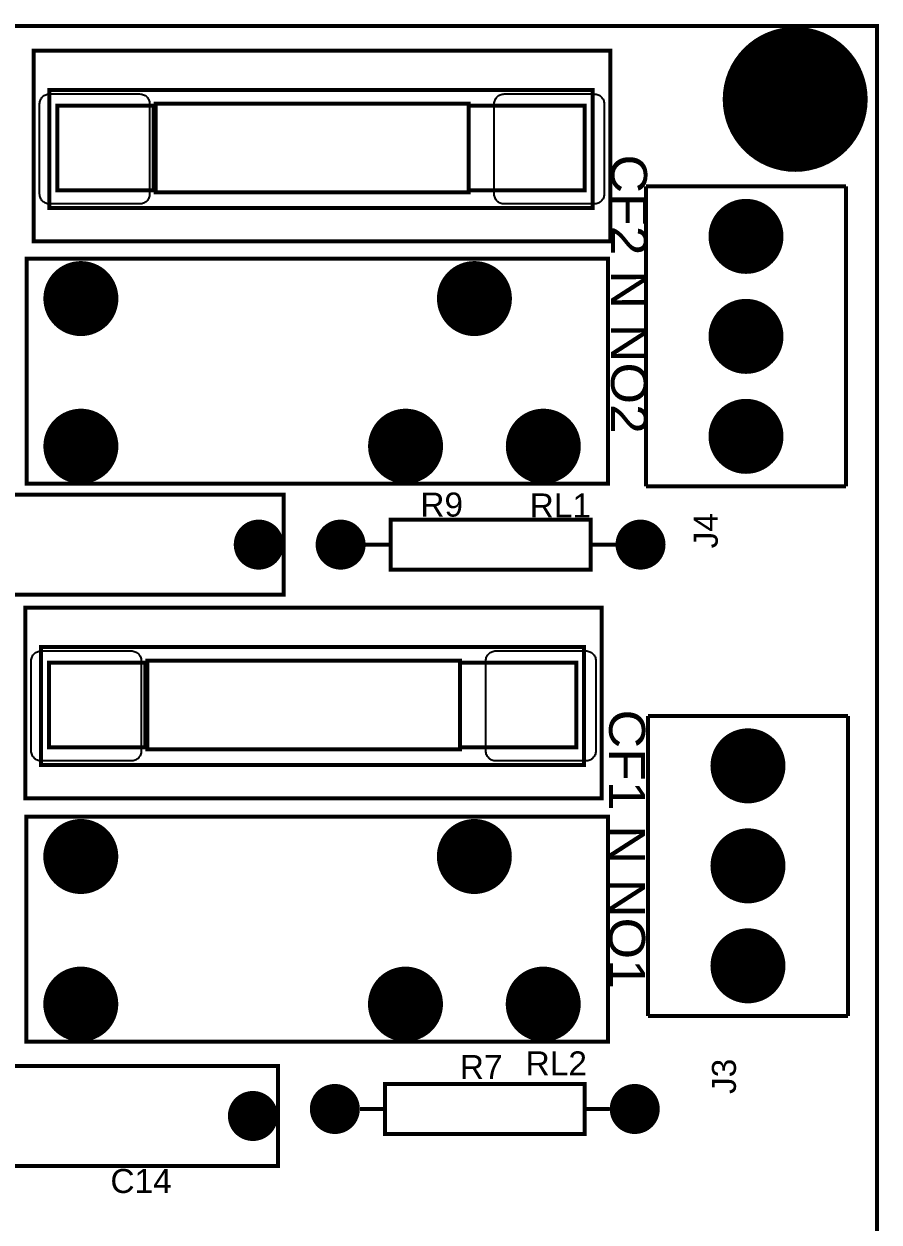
# Model space of a CAD drawing. Header units: inches. Extents: x -2.43 to 2.43, y -2.01 to 2.
# Drawn here: x 0.724 to 2.434, y -0.394 to 2.002 of the extents above; entities that cross this region are included whole.
import ezdxf

# ---------------------------------------------------------------- set-up
doc = ezdxf.new("R2010")
doc.units = ezdxf.units.IN
doc.layers.get('0').update_dxf_attribs({"linetype": 'CONTINUOUS'})

# ---------------------------------------------------------------- blocks, each defined once
blk = doc.blocks.new('EPAD')
at = {"const_width": 0.5}
blk.add_lwpolyline([(-0.25, 0, 1), (0.25, 0, 1)], format="xyb", close=True, dxfattribs=at)

msp = doc.modelspace()

# ---------------------------------------------------------------- linework, layer by layer
at = {"const_width": 0.008}
for points in [[(-2.430303, -2.006575), (2.430303, -2.006575), (2.430303, 1.998496), (-2.430303, 1.998496), (-2.430303, -2.006575)], [(-2.430303, -2.006575), (2.430303, -2.006575), (2.430303, 1.998496), (-2.430303, 1.998496), (-2.430303, -2.006575)], [(-2.430303, -2.006575), (2.430303, -2.006575), (2.430303, 1.998496), (-2.430303, 1.998496), (-2.430303, -2.006575)], [(0.742925, 1.567402), (1.896469, 1.567402), (1.896469, 1.949292), (0.742925, 1.949292), (0.742925, 1.567402)], [(0.742925, 1.567402), (1.896469, 1.567402), (1.896469, 1.949292), (0.742925, 1.949292), (0.742925, 1.567402)], [(0.742925, 1.567402), (1.896469, 1.567402), (1.896469, 1.949292), (0.742925, 1.949292), (0.742925, 1.567402)], [(0.774421, 1.634331), (1.861035, 1.634331), (1.861035, 1.870552), (0.774421, 1.870552), (0.774421, 1.634331)], [(0.774421, 1.634331), (1.861035, 1.634331), (1.861035, 1.870552), (0.774421, 1.870552), (0.774421, 1.634331)], [(0.774421, 1.634331), (1.861035, 1.634331), (1.861035, 1.870552), (0.774421, 1.870552), (0.774421, 1.634331)], [(0.98702, 1.665827), (1.613004, 1.665827), (1.613004, 1.842993), (0.98702, 1.842993), (0.98702, 1.665827)], [(0.98702, 1.665827), (1.613004, 1.665827), (1.613004, 1.842993), (0.98702, 1.842993), (0.98702, 1.665827)], [(0.98702, 1.665827), (1.613004, 1.665827), (1.613004, 1.842993), (0.98702, 1.842993), (0.98702, 1.665827)], [(0.790169, 1.669764), (0.983083, 1.669764), (0.983083, 1.839056), (0.790169, 1.839056), (0.790169, 1.669764)], [(0.790169, 1.669764), (0.983083, 1.669764), (0.983083, 1.839056), (0.790169, 1.839056), (0.790169, 1.669764)], [(0.790169, 1.669764), (0.983083, 1.669764), (0.983083, 1.839056), (0.790169, 1.839056), (0.790169, 1.669764)], [(1.613004, 1.669764), (1.845287, 1.669764), (1.845287, 1.839056), (1.613004, 1.839056), (1.613004, 1.669764)], [(1.613004, 1.669764), (1.845287, 1.669764), (1.845287, 1.839056), (1.613004, 1.839056), (1.613004, 1.669764)], [(1.613004, 1.669764), (1.845287, 1.669764), (1.845287, 1.839056), (1.613004, 1.839056), (1.613004, 1.669764)], [(1.968122, 1.677638), (2.368122, 1.677638)], [(1.968122, 1.677638), (1.968122, 1.077638)], [(1.968122, 1.677638), (2.368122, 1.677638)], [(1.968122, 1.677638), (1.968122, 1.077638)], [(1.968122, 1.677638), (2.368122, 1.677638)], [(1.968122, 1.677638), (1.968122, 1.077638)], [(2.368122, 1.077638), (2.368122, 1.677638)], [(2.368122, 1.077638), (2.368122, 1.677638)], [(2.368122, 1.077638), (2.368122, 1.677638)], [(0.728673, 1.082953), (1.891862, 1.082953), (1.891862, 1.532953), (0.728673, 1.532953), (0.728673, 1.082953)], [(0.728673, 1.082953), (1.891862, 1.082953), (1.891862, 1.532953), (0.728673, 1.532953), (0.728673, 1.082953)], [(0.728673, 1.082953), (1.891862, 1.082953), (1.891862, 1.532953), (0.728673, 1.532953), (0.728673, 1.082953)], [(1.968122, 1.077638), (2.368122, 1.077638)], [(1.968122, 1.077638), (2.368122, 1.077638)], [(1.968122, 1.077638), (2.368122, 1.077638)], [(0.543319, 0.861103), (1.243319, 0.861103), (1.243319, 1.061103), (0.543319, 1.061103), (0.543319, 0.861103)], [(0.543319, 0.861103), (1.243319, 0.861103), (1.243319, 1.061103), (0.543319, 1.061103), (0.543319, 0.861103)], [(0.543319, 0.861103), (1.243319, 0.861103), (1.243319, 1.061103), (0.543319, 1.061103), (0.543319, 0.861103)], [(1.457098, 0.911103), (1.857098, 0.911103), (1.857098, 1.011103), (1.457098, 1.011103), (1.457098, 0.911103)], [(1.457098, 0.911103), (1.857098, 0.911103), (1.857098, 1.011103), (1.457098, 1.011103), (1.457098, 0.911103)], [(1.457098, 0.911103), (1.857098, 0.911103), (1.857098, 1.011103), (1.457098, 1.011103), (1.457098, 0.911103)], [(1.407098, 0.961103), (1.457098, 0.961103)], [(1.407098, 0.961103), (1.457098, 0.961103)], [(1.407098, 0.961103), (1.457098, 0.961103)], [(1.857098, 0.961103), (1.907098, 0.961103)], [(1.857098, 0.961103), (1.907098, 0.961103)], [(1.857098, 0.961103), (1.907098, 0.961103)], [(0.72613, 0.453418), (1.879673, 0.453418), (1.879673, 0.835307), (0.72613, 0.835307), (0.72613, 0.453418)], [(0.72613, 0.453418), (1.879673, 0.453418), (1.879673, 0.835307), (0.72613, 0.835307), (0.72613, 0.453418)], [(0.72613, 0.453418), (1.879673, 0.453418), (1.879673, 0.835307), (0.72613, 0.835307), (0.72613, 0.453418)], [(0.757626, 0.520347), (1.84424, 0.520347), (1.84424, 0.756567), (0.757626, 0.756567), (0.757626, 0.520347)], [(0.757626, 0.520347), (1.84424, 0.520347), (1.84424, 0.756567), (0.757626, 0.756567), (0.757626, 0.520347)], [(0.757626, 0.520347), (1.84424, 0.520347), (1.84424, 0.756567), (0.757626, 0.756567), (0.757626, 0.520347)], [(0.773374, 0.55578), (0.966287, 0.55578), (0.966287, 0.725071), (0.773374, 0.725071), (0.773374, 0.55578)], [(0.773374, 0.55578), (0.966287, 0.55578), (0.966287, 0.725071), (0.773374, 0.725071), (0.773374, 0.55578)], [(0.773374, 0.55578), (0.966287, 0.55578), (0.966287, 0.725071), (0.773374, 0.725071), (0.773374, 0.55578)], [(0.970224, 0.551843), (1.596209, 0.551843), (1.596209, 0.729008), (0.970224, 0.729008), (0.970224, 0.551843)], [(0.970224, 0.551843), (1.596209, 0.551843), (1.596209, 0.729008), (0.970224, 0.729008), (0.970224, 0.551843)], [(0.970224, 0.551843), (1.596209, 0.551843), (1.596209, 0.729008), (0.970224, 0.729008), (0.970224, 0.551843)], [(1.596209, 0.55578), (1.828492, 0.55578), (1.828492, 0.725071), (1.596209, 0.725071), (1.596209, 0.55578)], [(1.596209, 0.55578), (1.828492, 0.55578), (1.828492, 0.725071), (1.596209, 0.725071), (1.596209, 0.55578)], [(1.596209, 0.55578), (1.828492, 0.55578), (1.828492, 0.725071), (1.596209, 0.725071), (1.596209, 0.55578)], [(1.972059, 0.618583), (2.372059, 0.618583)], [(1.972059, 0.618583), (1.972059, 0.018583)], [(1.972059, 0.618583), (2.372059, 0.618583)], [(1.972059, 0.618583), (1.972059, 0.018583)], [(1.972059, 0.618583), (2.372059, 0.618583)], [(1.972059, 0.618583), (1.972059, 0.018583)], [(2.372059, 0.018583), (2.372059, 0.618583)], [(2.372059, 0.018583), (2.372059, 0.618583)], [(2.372059, 0.018583), (2.372059, 0.618583)], [(0.728508, -0.032992), (1.891697, -0.032992), (1.891697, 0.417008), (0.728508, 0.417008), (0.728508, -0.032992)], [(0.728508, -0.032992), (1.891697, -0.032992), (1.891697, 0.417008), (0.728508, 0.417008), (0.728508, -0.032992)], [(0.728508, -0.032992), (1.891697, -0.032992), (1.891697, 0.417008), (0.728508, 0.417008), (0.728508, -0.032992)], [(1.972059, 0.018583), (2.372059, 0.018583)], [(1.972059, 0.018583), (2.372059, 0.018583)], [(1.972059, 0.018583), (2.372059, 0.018583)], [(0.531547, -0.28174), (1.231547, -0.28174), (1.231547, -0.08174), (0.531547, -0.08174), (0.531547, -0.28174)], [(0.531547, -0.28174), (1.231547, -0.28174), (1.231547, -0.08174), (0.531547, -0.08174), (0.531547, -0.28174)], [(0.531547, -0.28174), (1.231547, -0.28174), (1.231547, -0.08174), (0.531547, -0.08174), (0.531547, -0.28174)], [(1.445547, -0.21774), (1.845547, -0.21774), (1.845547, -0.11774), (1.445547, -0.11774), (1.445547, -0.21774)], [(1.445547, -0.21774), (1.845547, -0.21774), (1.845547, -0.11774), (1.445547, -0.11774), (1.445547, -0.21774)], [(1.445547, -0.21774), (1.845547, -0.21774), (1.845547, -0.11774), (1.445547, -0.11774), (1.445547, -0.21774)], [(1.395547, -0.16774), (1.445547, -0.16774)], [(1.395547, -0.16774), (1.445547, -0.16774)], [(1.395547, -0.16774), (1.445547, -0.16774)], [(1.845547, -0.16774), (1.895547, -0.16774)], [(1.845547, -0.16774), (1.895547, -0.16774)], [(1.845547, -0.16774), (1.895547, -0.16774)]]:
    msp.add_lwpolyline(points, dxfattribs=at)
for points in [[(0.954972, 1.642441), (0.774972, 1.642441), (0.772894, 1.642543), (0.770883, 1.642839), (0.768949, 1.643323), (0.767101, 1.643984), (0.765349, 1.644814), (0.7637, 1.645803), (0.762166, 1.646943), (0.760754, 1.648222), (0.759473, 1.649635), (0.758334, 1.651169), (0.757345, 1.652818), (0.756515, 1.65457), (0.755854, 1.656418), (0.75537, 1.658352), (0.755074, 1.660363), (0.754972, 1.662441), (0.754972, 1.842441), (0.755074, 1.84452), (0.75537, 1.846531), (0.755854, 1.848465), (0.756515, 1.850313), (0.757345, 1.852065), (0.758334, 1.853713), (0.759473, 1.855248), (0.760754, 1.85666), (0.762166, 1.85794), (0.7637, 1.85908), (0.765349, 1.860069), (0.767101, 1.860898), (0.768949, 1.86156), (0.770883, 1.862043), (0.772894, 1.86234), (0.774972, 1.862441), (0.954972, 1.862441), (0.957051, 1.86234), (0.959062, 1.862043), (0.960996, 1.86156), (0.962844, 1.860898), (0.964596, 1.860069), (0.966244, 1.85908), (0.967779, 1.85794), (0.969191, 1.85666), (0.970472, 1.855248), (0.971611, 1.853713), (0.9726, 1.852065), (0.97343, 1.850313), (0.974091, 1.848465), (0.974574, 1.846531), (0.974871, 1.84452), (0.974972, 1.842441), (0.974972, 1.662441), (0.974871, 1.660363), (0.974574, 1.658352), (0.974091, 1.656418), (0.97343, 1.65457), (0.9726, 1.652818), (0.971611, 1.651169), (0.970472, 1.649635), (0.969191, 1.648222), (0.967779, 1.646943), (0.966244, 1.645803), (0.964596, 1.644814), (0.962844, 1.643984), (0.960996, 1.643323), (0.959062, 1.642839), (0.957051, 1.642543), (0.954972, 1.642441)], [(1.864421, 1.642441), (1.684421, 1.642441), (1.682343, 1.642543), (1.680332, 1.642839), (1.678398, 1.643323), (1.67655, 1.643984), (1.674798, 1.644814), (1.673149, 1.645803), (1.671615, 1.646943), (1.670202, 1.648222), (1.668922, 1.649635), (1.667783, 1.651169), (1.666794, 1.652818), (1.665964, 1.65457), (1.665303, 1.656418), (1.664819, 1.658352), (1.664522, 1.660363), (1.664421, 1.662441), (1.664421, 1.842441), (1.664522, 1.84452), (1.664819, 1.846531), (1.665303, 1.848465), (1.665964, 1.850313), (1.666794, 1.852065), (1.667783, 1.853713), (1.668922, 1.855248), (1.670202, 1.85666), (1.671615, 1.85794), (1.673149, 1.85908), (1.674798, 1.860069), (1.67655, 1.860898), (1.678398, 1.86156), (1.680332, 1.862043), (1.682343, 1.86234), (1.684421, 1.862441), (1.864421, 1.862441), (1.8665, 1.86234), (1.868511, 1.862043), (1.870444, 1.86156), (1.872293, 1.860898), (1.874045, 1.860069), (1.875693, 1.85908), (1.877228, 1.85794), (1.87864, 1.85666), (1.87992, 1.855248), (1.881059, 1.853713), (1.882048, 1.852065), (1.882878, 1.850313), (1.88354, 1.848465), (1.884023, 1.846531), (1.88432, 1.84452), (1.884421, 1.842441), (1.884421, 1.662441), (1.88432, 1.660363), (1.884023, 1.658352), (1.88354, 1.656418), (1.882878, 1.65457), (1.882048, 1.652818), (1.881059, 1.651169), (1.87992, 1.649635), (1.87864, 1.648222), (1.877228, 1.646943), (1.875693, 1.645803), (1.874045, 1.644814), (1.872293, 1.643984), (1.870444, 1.643323), (1.868511, 1.642839), (1.8665, 1.642543), (1.864421, 1.642441)], [(0.938177, 0.528457), (0.758177, 0.528457), (0.756098, 0.528558), (0.754088, 0.528855), (0.752154, 0.529339), (0.750306, 0.53), (0.748554, 0.53083), (0.746905, 0.531819), (0.74537, 0.532958), (0.743958, 0.534238), (0.742678, 0.53565), (0.741539, 0.537185), (0.74055, 0.538833), (0.73972, 0.540586), (0.739059, 0.542434), (0.738575, 0.544368), (0.738278, 0.546378), (0.738177, 0.548457), (0.738177, 0.728457), (0.738278, 0.730536), (0.738575, 0.732546), (0.739059, 0.73448), (0.73972, 0.736328), (0.74055, 0.738081), (0.741539, 0.739729), (0.742678, 0.741264), (0.743958, 0.742676), (0.74537, 0.743956), (0.746905, 0.745095), (0.748554, 0.746084), (0.750306, 0.746914), (0.752154, 0.747576), (0.754088, 0.748059), (0.756098, 0.748356), (0.758177, 0.748457), (0.938177, 0.748457), (0.940256, 0.748356), (0.942267, 0.748059), (0.9442, 0.747576), (0.946048, 0.746914), (0.947801, 0.746084), (0.949449, 0.745095), (0.950984, 0.743956), (0.952396, 0.742676), (0.953676, 0.741264), (0.954815, 0.739729), (0.955804, 0.738081), (0.956634, 0.736328), (0.957296, 0.73448), (0.957779, 0.732546), (0.958076, 0.730536), (0.958177, 0.728457), (0.958177, 0.548457), (0.958076, 0.546378), (0.957779, 0.544368), (0.957296, 0.542434), (0.956634, 0.540586), (0.955804, 0.538833), (0.954815, 0.537185), (0.953676, 0.53565), (0.952396, 0.534238), (0.950984, 0.532958), (0.949449, 0.531819), (0.947801, 0.53083), (0.946048, 0.53), (0.9442, 0.529339), (0.942267, 0.528855), (0.940256, 0.528558), (0.938177, 0.528457)], [(1.847626, 0.528457), (1.667626, 0.528457), (1.665547, 0.528558), (1.663537, 0.528855), (1.661603, 0.529339), (1.659755, 0.53), (1.658002, 0.53083), (1.656354, 0.531819), (1.654819, 0.532958), (1.653407, 0.534238), (1.652127, 0.53565), (1.650988, 0.537185), (1.649999, 0.538833), (1.649169, 0.540586), (1.648507, 0.542434), (1.648024, 0.544368), (1.647727, 0.546378), (1.647626, 0.548457), (1.647626, 0.728457), (1.647727, 0.730536), (1.648024, 0.732546), (1.648507, 0.73448), (1.649169, 0.736328), (1.649999, 0.738081), (1.650988, 0.739729), (1.652127, 0.741264), (1.653407, 0.742676), (1.654819, 0.743956), (1.656354, 0.745095), (1.658002, 0.746084), (1.659755, 0.746914), (1.661603, 0.747576), (1.663537, 0.748059), (1.665547, 0.748356), (1.667626, 0.748457), (1.847626, 0.748457), (1.849705, 0.748356), (1.851715, 0.748059), (1.853649, 0.747576), (1.855497, 0.746914), (1.85725, 0.746084), (1.858898, 0.745095), (1.860433, 0.743956), (1.861845, 0.742676), (1.863125, 0.741264), (1.864264, 0.739729), (1.865253, 0.738081), (1.866083, 0.736328), (1.866744, 0.73448), (1.867228, 0.732546), (1.867525, 0.730536), (1.867626, 0.728457), (1.867626, 0.548457), (1.867525, 0.546378), (1.867228, 0.544368), (1.866744, 0.542434), (1.866083, 0.540586), (1.865253, 0.538833), (1.864264, 0.537185), (1.863125, 0.53565), (1.861845, 0.534238), (1.860433, 0.532958), (1.858898, 0.531819), (1.85725, 0.53083), (1.855497, 0.53), (1.853649, 0.529339), (1.851715, 0.528855), (1.849705, 0.528558), (1.847626, 0.528457)]]:
    msp.add_lwpolyline(points, close=True)

# ---------------------------------------------------------------- block references
for p, xscale, yscale in [((2.266547, 1.851693), 0.29, 0.29), ((2.168122, 1.577638), 0.15, 0.15), ((0.837413, 1.453229), 0.15, 0.15), ((1.624815, 1.453229), 0.15, 0.15), ((2.168122, 1.377638), 0.15, 0.15), ((2.168122, 1.177638), 0.15, 0.15), ((0.837413, 1.157953), 0.15, 0.15), ((1.48702, 1.157953), 0.15, 0.15), ((1.76261, 1.157953), 0.15, 0.15), ((1.193319, 0.961103), 0.1, 0.1), ((1.357098, 0.961103), 0.1, 0.1), ((1.957098, 0.961103), 0.1, 0.1), ((2.172059, 0.518583), 0.15, 0.15), ((0.837248, 0.337284), 0.15, 0.15), ((1.62465, 0.337284), 0.15, 0.15), ((2.172059, 0.318583), 0.15, 0.15), ((2.172059, 0.118583), 0.15, 0.15), ((0.837248, 0.042008), 0.15, 0.15), ((1.486854, 0.042008), 0.15, 0.15), ((1.762445, 0.042008), 0.15, 0.15), ((1.345547, -0.16774), 0.1, 0.1), ((1.945547, -0.16774), 0.1, 0.1), ((1.181547, -0.18174), 0.1, 0.1)]:
    msp.add_blockref('EPAD', p, dxfattribs=dict(xscale=xscale, yscale=yscale))

# ---------------------------------------------------------------- texts
for s, height, rotation, width, p in [('CF2 N NO2', 0.072, -90, 1.111111, (1.898146, 1.741457)), ('CF2 N NO2', 0.072, -90, 1.111111, (1.898146, 1.741457)), ('CF2 N NO2', 0.072, -90, 1.111111, (1.898146, 1.741457)), ('J4', 0.048, 90, 1.041667, (2.111665, 0.953622)), ('J4', 0.048, 90, 1.041667, (2.111665, 0.953622)), ('J4', 0.048, 90, 1.041667, (2.111665, 0.953622)), ('CF1 N NO1', 0.072, -90, 1.111111, (1.894209, 0.63122)), ('CF1 N NO1', 0.072, -90, 1.111111, (1.894209, 0.63122)), ('CF1 N NO1', 0.072, -90, 1.111111, (1.894209, 0.63122)), ('J3', 0.048, 90, 1.041667, (2.147976, -0.137806)), ('J3', 0.048, 90, 1.041667, (2.147976, -0.137806)), ('J3', 0.048, 90, 1.041667, (2.147976, -0.137806))]:
    msp.add_text(s, height=height, rotation=rotation, dxfattribs=dict(width=width)).set_placement(p)
at = {"width": 1.041667}
for s, p in [('R9', (1.516547, 1.017166)), ('R9', (1.516547, 1.017166)), ('R9', (1.516547, 1.017166)), ('RL1', (1.735268, 1.015394)), ('RL1', (1.735268, 1.015394)), ('RL1', (1.735268, 1.015394)), ('R7', (1.595547, -0.10774)), ('R7', (1.595547, -0.10774)), ('R7', (1.595547, -0.10774)), ('RL2', (1.727228, -0.100551)), ('RL2', (1.727228, -0.100551)), ('RL2', (1.727228, -0.100551)), ('C14', (0.896547, -0.33574)), ('C14', (0.896547, -0.33574)), ('C14', (0.896547, -0.33574))]:
    msp.add_text(s, height=0.048, dxfattribs=at).set_placement(p)

doc.saveas('drawing.dxf')
